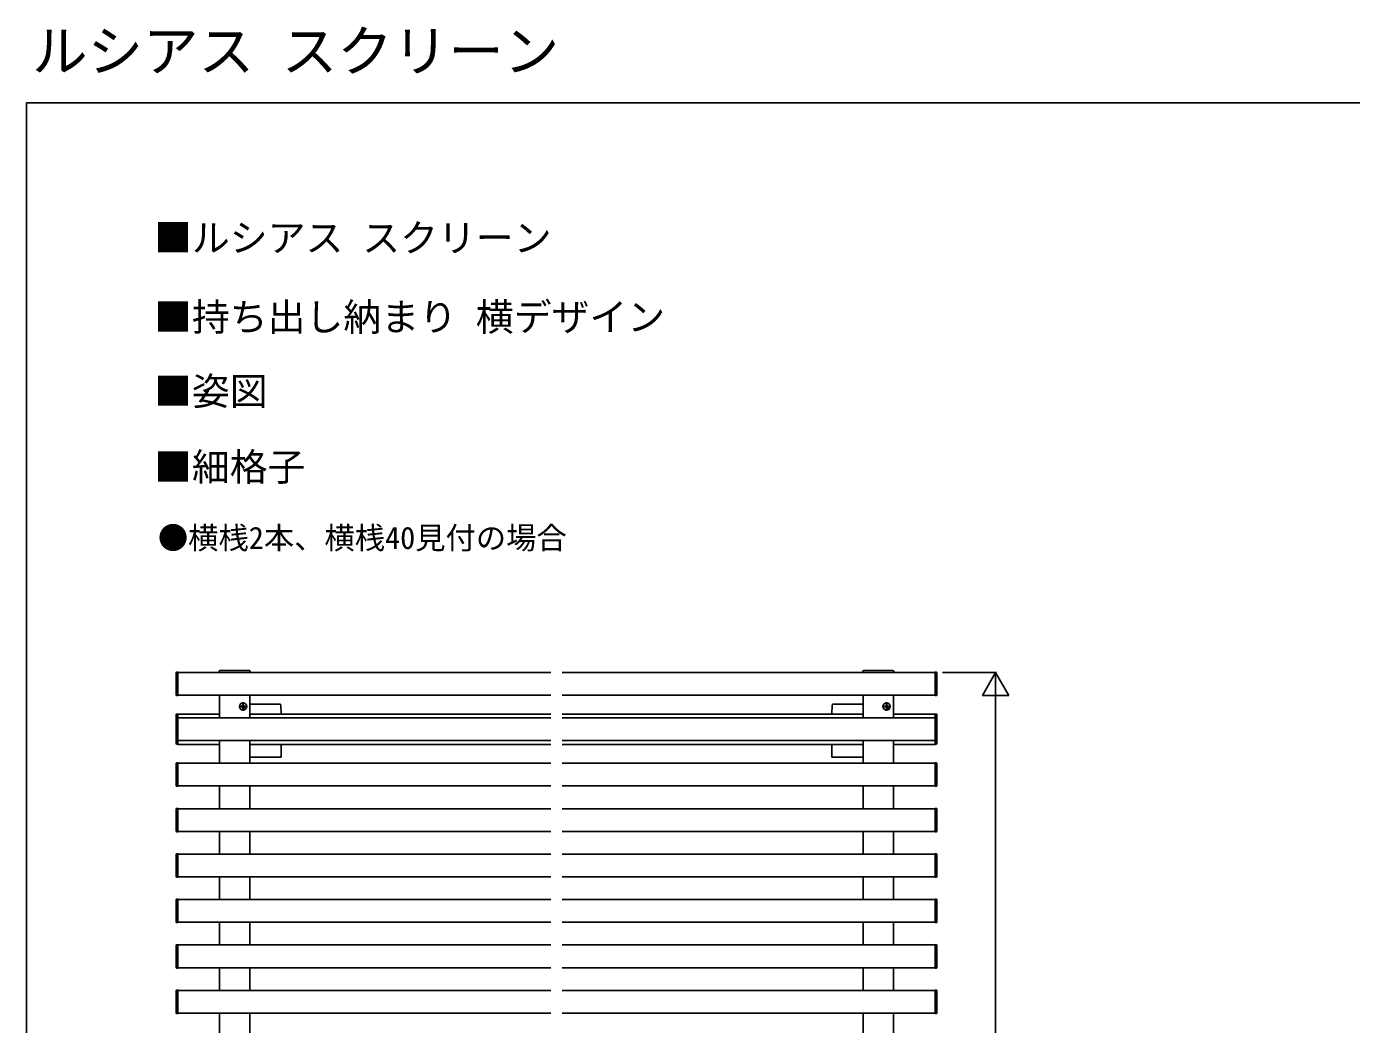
# Model space of a CAD drawing. Units: millimetres, scale not verified. Extents: x -1750 to 1750, y -2608 to 2592.
# Drawn here: x -1750 to 0, y 1274 to 2592 of the extents above; entities that cross this region are included whole.
import ezdxf
from ezdxf.enums import TextEntityAlignment as Align

# ---------------------------------------------------------------- set-up
doc = ezdxf.new("R2010")
doc.units = ezdxf.units.MM
doc.header["$LTSCALE"] = 14
for name, color, linetype in [('0-1_USER1', 3, 'Continuous'), ('0-2_YKK_12', 2, 'Continuous'), ('0-3_YKK_13', 4, 'Continuous'), ('0-4_YKK_D', 6, 'Continuous'), ('0-5_YKK_ZWAK', 7, 'Continuous')]:
    doc.layers.add(name, color=color, linetype=linetype)
doc.styles.add('ＭＳ ゴシック', font='')
doc.styles.get('ＭＳ ゴシック').set_extended_font_data('MS Gothic')

msp = doc.modelspace()

# ---------------------------------------------------------------- linework, layer by layer
at = {"layer": '0-2_YKK_12'}
for p, q in [((-1550, 1739), (-1057.5, 1739)), ((-1042.5, 1739), (-550, 1739)), ((-550, 1739), (-550, 1709)), ((-1495, 1709), (-1495, 1679)), ((-1455, 1709), (-1455, 1679)), ((-1042.5, 1709), (-550, 1709)), ((-645, 1709), (-645, 1679)), ((-605, 1709), (-605, 1679)), ((-1550, 1684), (-1495, 1684)), ((-1455, 1684), (-1057.5, 1684)), ((-1042.5, 1684), (-645, 1684)), ((-605, 1684), (-550, 1684)), ((-1550, 1679), (-1057.5, 1679)), ((-1042.5, 1679), (-550, 1679)), ((-550, 1679), (-550, 1649)), ((-1495, 1649), (-1495, 1619)), ((-1455, 1649), (-1455, 1619)), ((-1042.5, 1649), (-550, 1649)), ((-645, 1649), (-645, 1619)), ((-605, 1649), (-605, 1619)), ((-1550, 1644), (-1495, 1644)), ((-1455, 1644), (-1057.5, 1644)), ((-1042.5, 1644), (-645, 1644)), ((-605, 1644), (-550, 1644)), ((-1550, 1619), (-1057.5, 1619)), ((-1042.5, 1619), (-550, 1619)), ((-550, 1619), (-550, 1589)), ((-1495, 1589), (-1495, 1559)), ((-1455, 1589), (-1455, 1559)), ((-1042.5, 1589), (-550, 1589)), ((-645, 1589), (-645, 1559)), ((-605, 1589), (-605, 1559)), ((-1550, 1559), (-1057.5, 1559)), ((-1042.5, 1559), (-550, 1559)), ((-550, 1559), (-550, 1529)), ((-1495, 1529), (-1495, 1499)), ((-1455, 1529), (-1455, 1499)), ((-1042.5, 1529), (-550, 1529)), ((-645, 1529), (-645, 1499)), ((-605, 1529), (-605, 1499)), ((-1550, 1499), (-1057.5, 1499)), ((-1042.5, 1499), (-550, 1499)), ((-550, 1499), (-550, 1469)), ((-1495, 1469), (-1495, 1439)), ((-1455, 1469), (-1455, 1439)), ((-1042.5, 1469), (-550, 1469)), ((-645, 1469), (-645, 1439)), ((-605, 1469), (-605, 1439)), ((-1550, 1439), (-1057.5, 1439)), ((-1042.5, 1439), (-550, 1439)), ((-550, 1439), (-550, 1409)), ((-1495, 1409), (-1495, 1379)), ((-1455, 1409), (-1455, 1379)), ((-1042.5, 1409), (-550, 1409)), ((-645, 1409), (-645, 1379)), ((-605, 1409), (-605, 1379)), ((-1550, 1379), (-1057.5, 1379)), ((-1042.5, 1379), (-550, 1379)), ((-550, 1379), (-550, 1349)), ((-1495, 1349), (-1495, 1319)), ((-1455, 1349), (-1455, 1319)), ((-1042.5, 1349), (-550, 1349)), ((-645, 1349), (-645, 1319)), ((-605, 1349), (-605, 1319)), ((-1550, 1319), (-1057.5, 1319)), ((-1042.5, 1319), (-550, 1319)), ((-550, 1319), (-550, 1289)), ((-1495, 1289), (-1495, 1259)), ((-1455, 1289), (-1455, 1259)), ((-1042.5, 1289), (-550, 1289)), ((-645, 1289), (-645, 1259)), ((-605, 1289), (-605, 1259))]:
    msp.add_line(p, q, dxfattribs=at)
for points in [[(-1550, 1739), (-1550, 1709), (-1057.5, 1709)], [(-1550, 1679), (-1550, 1649), (-1057.5, 1649)], [(-1550, 1619), (-1550, 1589), (-1057.5, 1589)], [(-1550, 1559), (-1550, 1529), (-1057.5, 1529)], [(-1550, 1499), (-1550, 1469), (-1057.5, 1469)], [(-1550, 1439), (-1550, 1409), (-1057.5, 1409)], [(-1550, 1379), (-1550, 1349), (-1057.5, 1349)], [(-1550, 1319), (-1550, 1289), (-1057.5, 1289)]]:
    msp.add_lwpolyline(points, dxfattribs=at)
at = {"layer": '0-3_YKK_13'}
for p, q in [((-1552.5, 1709.59), (-1552.5, 1738.41)), ((-1550, 1709.3), (-1550, 1738.7)), ((-1495.5, 1739), (-1495.4, 1740.56)), ((-1494.5, 1739), (-1495.5, 1739)), ((-1494.41, 1741.5), (-1455.59, 1741.5)), ((-645.5, 1739), (-645.4, 1740.56)), ((-644.5, 1739), (-645.5, 1739)), ((-644.41, 1741.5), (-605.59, 1741.5)), ((-550, 1709.3), (-550, 1738.7)), ((-547.5, 1709.59), (-547.5, 1738.41)), ((-1550, 1708.5), (-1551.56, 1708.6)), ((-1550, 1709.3), (-1550, 1708.5)), ((-1464.02, 1699.74), (-1464.02, 1688.27)), ((-614.02, 1699.74), (-614.02, 1688.27)), ((-550, 1709.3), (-550, 1708.5)), ((-550, 1708.5), (-548.44, 1708.6)), ((-1552.5, 1683.38), (-1552.5, 1644.62)), ((-1550, 1684), (-1552.03, 1683.88)), ((-1550, 1683.5), (-1550, 1684)), ((-1458.28, 1694), (-1469.75, 1694)), ((-1466.39, 1694.59), (-1465.35, 1694.61)), ((-1466.39, 1693.41), (-1465.35, 1693.39)), ((-1465.35, 1694.61), (-1464.75, 1694.73)), ((-1465.35, 1693.39), (-1464.75, 1693.27)), ((-1464.63, 1695.34), (-1464.75, 1694.73)), ((-1464.63, 1692.66), (-1464.75, 1693.27)), ((-1464.61, 1696.38), (-1464.63, 1695.34)), ((-1464.61, 1691.62), (-1464.63, 1692.66)), ((-1463.42, 1696.38), (-1463.4, 1695.34)), ((-1463.42, 1691.62), (-1463.4, 1692.66)), ((-1463.4, 1695.34), (-1463.29, 1694.73)), ((-1463.4, 1692.66), (-1463.29, 1693.27)), ((-1462.68, 1694.61), (-1463.29, 1694.73)), ((-1462.68, 1693.39), (-1463.29, 1693.27)), ((-1461.64, 1694.59), (-1462.68, 1694.61)), ((-1461.64, 1693.41), (-1462.68, 1693.39)), ((-1415.24, 1697), (-1455, 1697)), ((-1455, 1684), (-1413.5, 1684)), ((-1413.5, 1684), (-1414.24, 1696.06)), ((-686.5, 1684), (-685.76, 1696.06)), ((-645, 1684), (-686.5, 1684)), ((-684.76, 1697), (-645, 1697)), ((-608.28, 1694), (-619.75, 1694)), ((-616.39, 1694.59), (-615.35, 1694.61)), ((-616.39, 1693.41), (-615.35, 1693.39)), ((-615.35, 1694.61), (-614.75, 1694.73)), ((-615.35, 1693.39), (-614.75, 1693.27)), ((-614.63, 1695.34), (-614.75, 1694.73)), ((-614.63, 1692.66), (-614.75, 1693.27)), ((-614.61, 1696.38), (-614.63, 1695.34)), ((-614.61, 1691.62), (-614.63, 1692.66)), ((-613.42, 1696.38), (-613.4, 1695.34)), ((-613.42, 1691.62), (-613.4, 1692.66)), ((-613.4, 1695.34), (-613.29, 1694.73)), ((-613.4, 1692.66), (-613.29, 1693.27)), ((-612.68, 1694.61), (-613.29, 1694.73)), ((-612.68, 1693.39), (-613.29, 1693.27)), ((-611.64, 1694.59), (-612.68, 1694.61)), ((-611.64, 1693.41), (-612.68, 1693.39)), ((-550, 1684), (-547.97, 1683.88)), ((-550, 1683.5), (-550, 1684)), ((-547.5, 1683.38), (-547.5, 1644.62)), ((-1552.5, 1649.59), (-1552.5, 1678.41)), ((-1550, 1649.3), (-1550, 1678.7)), ((-550, 1649.3), (-550, 1678.7)), ((-547.5, 1649.59), (-547.5, 1678.41)), ((-1550, 1648.5), (-1551.56, 1648.6)), ((-1550, 1649.3), (-1550, 1648.5)), ((-550, 1649.3), (-550, 1648.5)), ((-550, 1648.5), (-548.44, 1648.6)), ((-1455, 1644), (-1413.5, 1644)), ((-1413.5, 1628), (-1413.5, 1644)), ((-645, 1644), (-686.5, 1644)), ((-686.5, 1628), (-686.5, 1644)), ((-1552.5, 1589.59), (-1552.5, 1618.41)), ((-1550, 1589.3), (-1550, 1618.7)), ((-1455, 1627), (-1414.5, 1627)), ((-645, 1627), (-685.5, 1627)), ((-550, 1589.3), (-550, 1618.7)), ((-547.5, 1589.59), (-547.5, 1618.41)), ((-1550, 1588.5), (-1551.56, 1588.6)), ((-1550, 1589.3), (-1550, 1588.5)), ((-550, 1589.3), (-550, 1588.5)), ((-550, 1588.5), (-548.44, 1588.6)), ((-1552.5, 1529.59), (-1552.5, 1558.41)), ((-1550, 1529.3), (-1550, 1558.7)), ((-550, 1529.3), (-550, 1558.7)), ((-547.5, 1529.59), (-547.5, 1558.41)), ((-1550, 1528.5), (-1551.56, 1528.6)), ((-1550, 1529.3), (-1550, 1528.5)), ((-550, 1529.3), (-550, 1528.5)), ((-550, 1528.5), (-548.44, 1528.6)), ((-1552.5, 1469.59), (-1552.5, 1498.41)), ((-1550, 1469.3), (-1550, 1498.7)), ((-550, 1469.3), (-550, 1498.7)), ((-547.5, 1469.59), (-547.5, 1498.41)), ((-1550, 1468.5), (-1551.56, 1468.6)), ((-1550, 1469.3), (-1550, 1468.5)), ((-550, 1469.3), (-550, 1468.5)), ((-550, 1468.5), (-548.44, 1468.6)), ((-1552.5, 1409.59), (-1552.5, 1438.41)), ((-1550, 1409.3), (-1550, 1438.7)), ((-550, 1409.3), (-550, 1438.7)), ((-547.5, 1409.59), (-547.5, 1438.41)), ((-1550, 1408.5), (-1551.56, 1408.6)), ((-1550, 1409.3), (-1550, 1408.5)), ((-550, 1409.3), (-550, 1408.5)), ((-550, 1408.5), (-548.44, 1408.6)), ((-1552.5, 1349.59), (-1552.5, 1378.41)), ((-1550, 1349.3), (-1550, 1378.7)), ((-550, 1349.3), (-550, 1378.7)), ((-547.5, 1349.59), (-547.5, 1378.41)), ((-1550, 1348.5), (-1551.56, 1348.6)), ((-1550, 1349.3), (-1550, 1348.5)), ((-550, 1349.3), (-550, 1348.5)), ((-550, 1348.5), (-548.44, 1348.6)), ((-1552.5, 1289.59), (-1552.5, 1318.41)), ((-1550, 1289.3), (-1550, 1318.7)), ((-550, 1289.3), (-550, 1318.7)), ((-547.5, 1289.59), (-547.5, 1318.41)), ((-1550, 1288.5), (-1551.56, 1288.6)), ((-1550, 1289.3), (-1550, 1288.5)), ((-550, 1289.3), (-550, 1288.5)), ((-550, 1288.5), (-548.44, 1288.6))]:
    msp.add_line(p, q, dxfattribs=at)
for points in [[(-1551.56, 1739.4), (-1550, 1739.5), (-1550, 1738.7)], [(-1454.6, 1740.56), (-1454.5, 1739), (-1455.5, 1739), (-1494.5, 1739)], [(-604.6, 1740.56), (-604.5, 1739), (-605.5, 1739), (-644.5, 1739)], [(-548.44, 1739.4), (-550, 1739.5), (-550, 1738.7)], [(-1552.03, 1644.12), (-1550, 1644), (-1550, 1644.5), (-1550, 1683.5)], [(-547.97, 1644.12), (-550, 1644), (-550, 1644.5), (-550, 1683.5)], [(-1551.56, 1679.4), (-1550, 1679.5), (-1550, 1678.7)], [(-548.44, 1679.4), (-550, 1679.5), (-550, 1678.7)], [(-1551.56, 1619.4), (-1550, 1619.5), (-1550, 1618.7)], [(-548.44, 1619.4), (-550, 1619.5), (-550, 1618.7)], [(-1551.56, 1559.4), (-1550, 1559.5), (-1550, 1558.7)], [(-548.44, 1559.4), (-550, 1559.5), (-550, 1558.7)], [(-1551.56, 1499.4), (-1550, 1499.5), (-1550, 1498.7)], [(-548.44, 1499.4), (-550, 1499.5), (-550, 1498.7)], [(-1551.56, 1439.4), (-1550, 1439.5), (-1550, 1438.7)], [(-548.44, 1439.4), (-550, 1439.5), (-550, 1438.7)], [(-1551.56, 1379.4), (-1550, 1379.5), (-1550, 1378.7)], [(-548.44, 1379.4), (-550, 1379.5), (-550, 1378.7)], [(-1551.56, 1319.4), (-1550, 1319.5), (-1550, 1318.7)], [(-548.44, 1319.4), (-550, 1319.5), (-550, 1318.7)]]:
    msp.add_lwpolyline(points, dxfattribs=at)
for centre, radius in [((-1464.02, 1694), 4.74), ((-614.02, 1694), 4.74), ((-1461.37, 1691.36), 0.3), ((-611.37, 1691.36), 0.3)]:
    msp.add_circle(centre, radius, dxfattribs=at)
for centre, radius, start, end in [((-1551.5, 1738.41), 1, 93.5, 180), ((-1494.41, 1740.5), 1, 90, 176.5), ((-1455.59, 1740.5), 1, 3.5, 90), ((-644.41, 1740.5), 1, 90, 176.5), ((-605.59, 1740.5), 1, 3.5, 90), ((-548.5, 1738.41), 1, 0, 86.5), ((-1551.5, 1709.59), 1, 180, 266.5), ((-548.5, 1709.59), 1, 273.5, 0), ((-1552, 1683.38), 0.5, 93.5, 180), ((-1464.02, 1694), 2.45, 165.9892, 194.0108), ((-1464.02, 1694), 2.45, 75.9892, 104.0108), ((-1464.02, 1694), 2.45, 255.9892, 284.0108), ((-1464.02, 1694), 2.45, 345.9892, 14.0108), ((-1415.24, 1696), 1, 3.5, 90), ((-684.76, 1696), 1, 90, 176.5), ((-614.02, 1694), 2.45, 165.9892, 194.0108), ((-614.02, 1694), 2.45, 75.9892, 104.0108), ((-614.02, 1694), 2.45, 255.9892, 284.0108), ((-614.02, 1694), 2.45, 345.9892, 14.0108), ((-548, 1683.38), 0.5, 0, 86.5), ((-1551.5, 1678.41), 1, 93.5, 180), ((-548.5, 1678.41), 1, 0, 86.5), ((-1551.5, 1649.59), 1, 180, 266.5), ((-548.5, 1649.59), 1, 273.5, 0), ((-1552, 1644.62), 0.5, 180, 250.53966), ((-1414.5, 1628), 1, 270, 0), ((-685.5, 1628), 1, 180, 270), ((-548, 1644.62), 0.5, 289.46034, 0), ((-1551.5, 1618.41), 1, 93.5, 180), ((-548.5, 1618.41), 1, 0, 86.5), ((-1551.5, 1589.59), 1, 180, 266.5), ((-548.5, 1589.59), 1, 273.5, 0), ((-1551.5, 1558.41), 1, 93.5, 180), ((-548.5, 1558.41), 1, 0, 86.5), ((-1551.5, 1529.59), 1, 180, 266.5), ((-548.5, 1529.59), 1, 273.5, 0), ((-1551.5, 1498.41), 1, 93.5, 180), ((-548.5, 1498.41), 1, 0, 86.5), ((-1551.5, 1469.59), 1, 180, 266.5), ((-548.5, 1469.59), 1, 273.5, 0), ((-1551.5, 1438.41), 1, 93.5, 180), ((-548.5, 1438.41), 1, 0, 86.5), ((-1551.5, 1409.59), 1, 180, 266.5), ((-548.5, 1409.59), 1, 273.5, 0), ((-1551.5, 1378.41), 1, 93.5, 180), ((-548.5, 1378.41), 1, 0, 86.5), ((-1551.5, 1349.59), 1, 180, 266.5), ((-548.5, 1349.59), 1, 273.5, 0), ((-1551.5, 1318.41), 1, 93.5, 180), ((-548.5, 1318.41), 1, 0, 86.5), ((-1551.5, 1289.59), 1, 180, 266.5), ((-548.5, 1289.59), 1, 273.5, 0)]:
    msp.add_arc(centre, radius, start, end, dxfattribs=at)
at = {"layer": '0-4_YKK_D'}
for p, q in [((-540, 1739), (-469, 1739)), ((-470, 1739), (-487.5, 1708.69)), ((-470, 1739), (-452.5, 1708.69)), ((-470, 1739), (-470, 1678.38)), ((-487.5, 1708.69), (-452.5, 1708.69)), ((-470, 1704), (-470, 544))]:
    msp.add_line(p, q, dxfattribs=at)
at = {"layer": '0-5_YKK_ZWAK'}
for q in [(-1750, -2608.5), (1750, 2491.5)]:
    msp.add_line((-1750, 2491.5), q, dxfattribs=at)

# ---------------------------------------------------------------- texts
at = {"layer": '0-1_USER1', "style": 'ＭＳ ゴシック'}
for s, height, p in [('ルシアス スクリーン', 53.74, (-1742.66, 2516.83)), ('■ルシアス スクリーン', 36.66, (-1581.51, 2283.68)), ('■持ち出し納まり 横デザイン', 36.66, (-1581.51, 2179.14)), ('■姿図', 36.66, (-1581.51, 2081.12)), ('■細格子', 36.66, (-1581.51, 1981.12)), ('●横桟2本、横桟40見付の場合\u3000', 29.33, (-1576.45, 1893.23))]:
    msp.add_text(s, height=height, dxfattribs=at).set_placement(p, align=Align.BOTTOM_LEFT)

doc.saveas('drawing.dxf')
